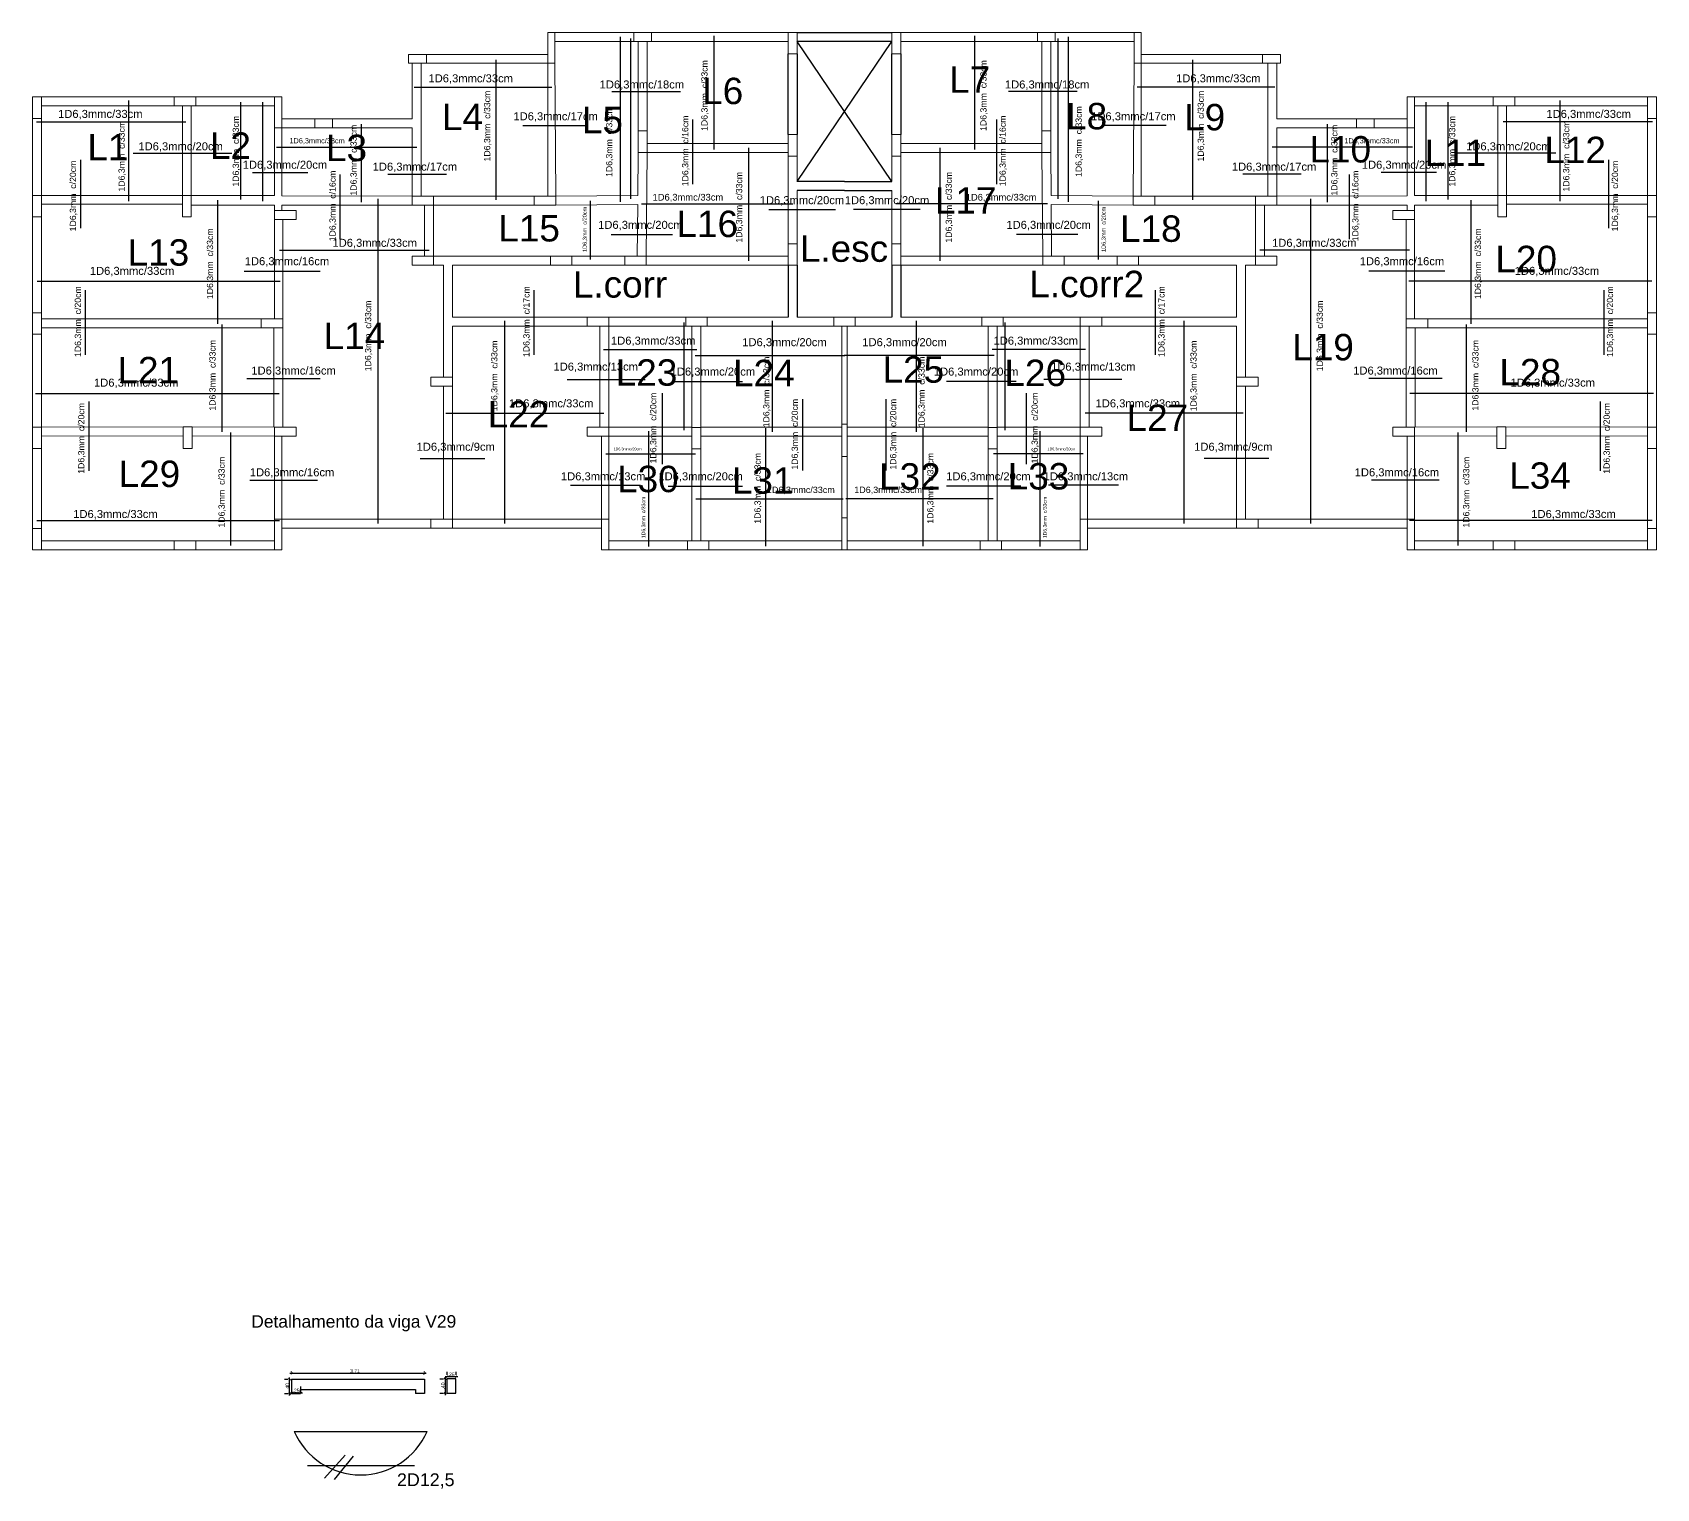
# Model space of a CAD drawing. Header units: millimetres. Extents: x 2878 to 6301, y 540 to 1980.
# Drawn here: x 2912.95 to 2958.3, y 539.61 to 580.27 of the extents above; entities that cross this region are included whole.
import ezdxf

# ---------------------------------------------------------------- set-up
doc = ezdxf.new("R2010")
doc.units = ezdxf.units.MM
doc.header["$LTSCALE"] = 4
for name, color, linetype, lineweight in [('ALVENARIA', 4, 'Continuous', 20), ('COTAS', 35, 'Continuous', 5), ('ESTRUTURA', 4, 'Continuous', 25), ('PILAR', 1, 'Continuous', 5), ('TEXTO', 5, 'Continuous', 20)]:
    doc.layers.add(name, color=color, linetype=linetype, lineweight=lineweight)
doc.layers.add('Ferro', color=20, linetype='Continuous')
doc.styles.get("Standard").update_dxf_attribs({"font": 'arial.ttf'})
doc.dimstyles.new('ISO-25', dxfattribs={"dimscale": 0, "dimtxt": 0.1, "dimasz": 0.05, "dimexe": 0.05, "dimexo": 0.2, "dimgap": 0.01, "dimtad": 1, "dimzin": 4, "dimdsep": 46, "dimtxsty": 'Standard', "dimblk": 'OBLIQUE', "dimcen": 0.1, "dimdle": 0.05, "dimclrt": 256, "dimadec": 0, "dimazin": 0, "dimtfac": 1, "dimtix": 1, "dimtofl": 0, "dimtmove": 0, "dimatfit": 3, "dimfxl": 1, "dimtfillclr": 256, "dimarcsym": 0})

# ---------------------------------------------------------------- blocks, each defined once
blk = doc.blocks.new('PILAR')
at = {"layer": 'PILAR', "ltscale": 0.01}
blk.add_lwpolyline([(-0.15, 0), (0.1, 0), (0.1, -0.6), (-0.15, -0.6)], close=True, dxfattribs=at)
blk = doc.blocks.new('_Oblique')
at = {"color": 0, "linetype": 'ByBlock', "lineweight": -2}
blk.add_line((-0.5, -0.5), (0.5, 0.5), dxfattribs=at)
blk = doc.blocks.new('*D1011')
at = {"layer": 'COTAS', "color": 0, "lineweight": -2, "transparency": 16777216}
for p, q in [((2920.189, 542.858), (2920.189, 542.878)), ((2923.899, 542.858), (2923.899, 542.878)), ((2920.139, 542.828), (2923.949, 542.828))]:
    blk.add_line(p, q, dxfattribs=at)
at = {"layer": 'Defpoints', "color": 0, "transparency": 16777216}
for p in [(2920.189, 542.658), (2923.899, 542.828), (2923.899, 542.658)]:
    blk.add_point(p, dxfattribs=at)
at = {"layer": 'COTAS', "color": 0, "lineweight": -2, "transparency": 16777216, "xscale": 0.05, "yscale": 0.05, "zscale": 0.05, "rotation": 180}
blk.add_blockref('_Oblique', (2920.189, 542.828), dxfattribs=at)
at = {"layer": 'COTAS', "color": 0, "lineweight": -2, "transparency": 16777216, "xscale": 0.05, "yscale": 0.05, "zscale": 0.05}
blk.add_blockref('_Oblique', (2923.899, 542.828), dxfattribs=at)
at = {"layer": 'COTAS', "transparency": 16777216, "insert": (2921.957, 542.889), "char_height": 0.1, "attachment_point": 5}
blk.add_mtext('3.71', dxfattribs=at)
blk = doc.blocks.new('*D1012')
at = {"layer": 'COTAS', "color": 0, "lineweight": -2, "transparency": 16777216}
for p, q in [((2919.989, 542.658), (2920.079, 542.658)), ((2920.129, 542.208), (2920.129, 542.708)), ((2919.989, 542.258), (2920.079, 542.258))]:
    blk.add_line(p, q, dxfattribs=at)
at = {"layer": 'Defpoints', "color": 0, "transparency": 16777216}
for p in [(2920.129, 542.658), (2920.189, 542.658), (2920.189, 542.258)]:
    blk.add_point(p, dxfattribs=at)
at = {"layer": 'COTAS', "color": 0, "lineweight": -2, "transparency": 16777216, "xscale": 0.05, "yscale": 0.05, "zscale": 0.05}
for p, rotation in [((2920.129, 542.658), 90), ((2920.129, 542.258), 270)]:
    blk.add_blockref('_Oblique', p, dxfattribs=dict(at, rotation=rotation))
at = {"layer": 'COTAS', "transparency": 16777216, "insert": (2920.068, 542.457), "char_height": 0.1, "attachment_point": 5, "rotation": 90}
blk.add_mtext('.40', dxfattribs=at)
blk = doc.blocks.new('*D1013')
at = {"layer": 'COTAS', "color": 0, "lineweight": -2, "transparency": 16777216}
for p, q in [((2920.189, 542.458), (2920.189, 542.333)), ((2920.439, 542.458), (2920.439, 542.333)), ((2920.139, 542.283), (2920.489, 542.283))]:
    blk.add_line(p, q, dxfattribs=at)
at = {"layer": 'Defpoints', "color": 0, "transparency": 16777216}
for p in [(2920.189, 542.258), (2920.439, 542.283), (2920.439, 542.258)]:
    blk.add_point(p, dxfattribs=at)
at = {"layer": 'COTAS', "color": 0, "lineweight": -2, "transparency": 16777216, "xscale": 0.05, "yscale": 0.05, "zscale": 0.05, "rotation": 180}
blk.add_blockref('_Oblique', (2920.189, 542.283), dxfattribs=at)
at = {"layer": 'COTAS', "color": 0, "lineweight": -2, "transparency": 16777216, "xscale": 0.05, "yscale": 0.05, "zscale": 0.05}
blk.add_blockref('_Oblique', (2920.439, 542.283), dxfattribs=at)
at = {"layer": 'COTAS', "transparency": 16777216, "insert": (2920.312, 542.344), "char_height": 0.1, "attachment_point": 5}
blk.add_mtext('.25', dxfattribs=at)
blk = doc.blocks.new('*D1015')
at = {"layer": 'COTAS', "color": 0, "lineweight": -2, "transparency": 16777216}
for p, q in [((2924.477, 542.734), (2924.827, 542.734)), ((2924.527, 542.869), (2924.527, 542.784)), ((2924.777, 542.869), (2924.777, 542.784))]:
    blk.add_line(p, q, dxfattribs=at)
at = {"layer": 'Defpoints', "color": 0, "transparency": 16777216}
for p in [(2924.527, 542.669), (2924.777, 542.734), (2924.777, 542.669)]:
    blk.add_point(p, dxfattribs=at)
at = {"layer": 'COTAS', "color": 0, "lineweight": -2, "transparency": 16777216, "xscale": 0.05, "yscale": 0.05, "zscale": 0.05, "rotation": 180}
blk.add_blockref('_Oblique', (2924.527, 542.734), dxfattribs=at)
at = {"layer": 'COTAS', "color": 0, "lineweight": -2, "transparency": 16777216, "xscale": 0.05, "yscale": 0.05, "zscale": 0.05}
blk.add_blockref('_Oblique', (2924.777, 542.734), dxfattribs=at)
at = {"layer": 'COTAS', "transparency": 16777216, "insert": (2924.643, 542.795), "char_height": 0.1, "attachment_point": 5}
blk.add_mtext('.25', dxfattribs=at)
blk = doc.blocks.new('*D1016')
at = {"layer": 'COTAS', "color": 0, "lineweight": -2, "transparency": 16777216}
for p, q in [((2924.327, 542.669), (2924.425, 542.669)), ((2924.475, 542.719), (2924.475, 542.219)), ((2924.327, 542.269), (2924.425, 542.269))]:
    blk.add_line(p, q, dxfattribs=at)
at = {"layer": 'Defpoints', "color": 0, "transparency": 16777216}
for p in [(2924.527, 542.669), (2924.475, 542.269), (2924.527, 542.269)]:
    blk.add_point(p, dxfattribs=at)
at = {"layer": 'COTAS', "color": 0, "lineweight": -2, "transparency": 16777216, "xscale": 0.05, "yscale": 0.05, "zscale": 0.05}
for p, rotation in [((2924.475, 542.669), 90), ((2924.475, 542.269), 270)]:
    blk.add_blockref('_Oblique', p, dxfattribs=dict(at, rotation=rotation))
at = {"layer": 'COTAS', "transparency": 16777216, "insert": (2924.414, 542.473), "char_height": 0.1, "attachment_point": 5, "rotation": 90}
blk.add_mtext('.40', dxfattribs=at)

msp = doc.modelspace()

# ---------------------------------------------------------------- linework, layer by layer
at = {"layer": 'ALVENARIA'}
for p, q in [((2929.741, 580.271), (2927.542, 580.271)), ((2930.042, 580.271), (2929.742, 580.271)), ((2930.042, 580.271), (2930.042, 580.271)), ((2934.052, 580.271), (2930.241, 580.271)), ((2937.203, 580.271), (2941.014, 580.271)), ((2941.213, 580.271), (2941.213, 580.271)), ((2941.213, 580.271), (2941.513, 580.271)), ((2941.514, 580.271), (2943.713, 580.271)), ((2923.952, 579.661), (2927.342, 579.661)), ((2929.741, 580.021), (2927.542, 580.021)), ((2929.942, 580.021), (2929.742, 580.021)), ((2929.867, 577.521), (2929.867, 580.021)), ((2930.117, 577.521), (2930.117, 580.021)), ((2930.241, 580.021), (2934.052, 580.021)), ((2941.014, 580.021), (2937.203, 580.021)), ((2941.138, 577.521), (2941.138, 580.021)), ((2941.313, 580.021), (2941.513, 580.021)), ((2941.388, 577.521), (2941.388, 580.021)), ((2941.514, 580.021), (2943.713, 580.021)), ((2947.303, 579.661), (2943.913, 579.661)), ((2923.553, 577.862), (2923.553, 579.411)), ((2923.803, 575.701), (2923.803, 579.411)), ((2923.952, 579.411), (2927.342, 579.411)), ((2927.342, 579.411), (2927.342, 575.701)), ((2927.564, 575.701), (2927.542, 579.411)), ((2943.691, 575.701), (2943.713, 579.411)), ((2943.913, 579.411), (2943.913, 575.701)), ((2947.303, 579.411), (2943.913, 579.411)), ((2947.453, 575.701), (2947.453, 579.411)), ((2947.703, 577.862), (2947.703, 579.411)), ((2913.202, 578.472), (2916.912, 578.472)), ((2917.212, 578.472), (2917.212, 578.472)), ((2917.512, 578.472), (2919.712, 578.472)), ((2919.912, 578.472), (2919.912, 577.762)), ((2951.344, 578.472), (2951.344, 577.762)), ((2953.744, 578.472), (2951.544, 578.472)), ((2954.044, 578.472), (2954.044, 578.472)), ((2958.054, 578.472), (2954.344, 578.472)), ((2912.952, 577.872), (2912.952, 575.722)), ((2916.912, 578.222), (2913.202, 578.222)), ((2913.202, 577.872), (2913.202, 575.722)), ((2917.137, 575.722), (2917.137, 578.222)), ((2917.312, 578.222), (2917.512, 578.222)), ((2917.387, 575.722), (2917.387, 578.222)), ((2917.512, 578.222), (2919.712, 578.222)), ((2920.837, 577.862), (2919.912, 577.862)), ((2921.332, 577.862), (2920.837, 577.862)), ((2921.332, 577.862), (2923.553, 577.862)), ((2949.924, 577.862), (2947.703, 577.862)), ((2949.924, 577.862), (2950.419, 577.862)), ((2950.419, 577.862), (2951.344, 577.862)), ((2953.744, 578.222), (2951.544, 578.222)), ((2953.944, 578.222), (2953.744, 578.222)), ((2953.869, 575.722), (2953.869, 578.222)), ((2954.119, 575.722), (2954.119, 578.222)), ((2954.344, 578.222), (2958.054, 578.222)), ((2958.054, 577.872), (2958.054, 575.722)), ((2958.304, 577.872), (2958.304, 575.722)), ((2919.712, 577.612), (2919.712, 575.714)), ((2919.912, 577.612), (2920.837, 577.612)), ((2919.912, 577.612), (2919.912, 575.713)), ((2921.012, 577.612), (2920.837, 577.612)), ((2921.332, 577.612), (2921.112, 577.612)), ((2921.332, 577.612), (2923.553, 577.612)), ((2923.553, 575.701), (2923.553, 577.612)), ((2947.703, 575.701), (2947.703, 577.612)), ((2949.924, 577.612), (2947.703, 577.612)), ((2949.924, 577.612), (2950.144, 577.612)), ((2950.244, 577.612), (2950.419, 577.612)), ((2951.344, 577.612), (2950.419, 577.612)), ((2951.344, 577.612), (2951.344, 575.713)), ((2951.544, 577.612), (2951.544, 575.714)), ((2929.867, 576.923), (2929.857, 575.719)), ((2930.117, 576.921), (2930.092, 574.02)), ((2930.117, 577.171), (2934.053, 577.171)), ((2930.117, 576.921), (2934.053, 576.921)), ((2941.138, 577.171), (2937.202, 577.171)), ((2941.138, 576.921), (2937.202, 576.921)), ((2941.138, 576.921), (2941.163, 574.02)), ((2941.388, 576.923), (2941.399, 575.719)), ((2934.053, 576.821), (2934.053, 574.37)), ((2934.303, 576.821), (2934.303, 576.111)), ((2936.952, 576.821), (2936.952, 576.111)), ((2937.202, 576.821), (2937.203, 574.37)), ((2917.137, 575.722), (2913.202, 575.722)), ((2919.712, 575.714), (2917.387, 575.722)), ((2923.553, 575.701), (2919.912, 575.713)), ((2923.553, 575.551), (2923.553, 575.551)), ((2926.964, 575.701), (2924.152, 575.701)), ((2927.562, 575.701), (2929.857, 575.719)), ((2934.303, 575.861), (2934.303, 574.37)), ((2936.952, 575.861), (2936.953, 574.37)), ((2943.693, 575.701), (2941.399, 575.719)), ((2944.291, 575.701), (2947.104, 575.701)), ((2947.703, 575.701), (2951.344, 575.713)), ((2947.703, 575.551), (2947.703, 575.551)), ((2951.544, 575.714), (2953.869, 575.722)), ((2954.119, 575.722), (2958.054, 575.722)), ((2912.952, 575.122), (2912.951, 572.446)), ((2913.202, 575.122), (2913.201, 572.446)), ((2917.137, 575.472), (2913.202, 575.472)), ((2919.712, 575.451), (2917.387, 575.451)), ((2919.712, 575.451), (2919.712, 575.297)), ((2923.552, 575.451), (2919.912, 575.451)), ((2919.912, 575.451), (2919.912, 575.297)), ((2923.902, 574.027), (2923.902, 575.451)), ((2924.152, 574.027), (2924.152, 575.451)), ((2926.964, 575.451), (2924.152, 575.451)), ((2927.564, 575.451), (2929.855, 575.469)), ((2929.855, 575.469), (2929.842, 574.022)), ((2941.401, 575.469), (2941.413, 574.022)), ((2943.691, 575.451), (2941.401, 575.469)), ((2944.291, 575.451), (2947.104, 575.451)), ((2947.104, 574.027), (2947.104, 575.451)), ((2947.354, 574.027), (2947.354, 575.451)), ((2947.704, 575.451), (2951.344, 575.451)), ((2951.344, 575.451), (2951.344, 575.297)), ((2951.544, 575.451), (2953.869, 575.451)), ((2951.544, 575.451), (2951.544, 575.297)), ((2954.119, 575.472), (2958.054, 575.472)), ((2958.054, 575.122), (2958.054, 572.446)), ((2958.304, 575.122), (2958.304, 572.446)), ((2919.712, 575.047), (2919.712, 572.271)), ((2919.94, 572.271), (2919.94, 575.047)), ((2951.316, 572.271), (2951.316, 575.047)), ((2951.544, 575.047), (2951.544, 572.271)), ((2924.152, 574.027), (2927.414, 574.027)), ((2924.428, 573.776), (2924.152, 573.777)), ((2924.428, 570.641), (2924.428, 573.776)), ((2927.414, 573.77), (2924.678, 573.776)), ((2924.678, 572.322), (2924.678, 573.776)), ((2928.014, 574.02), (2929.492, 574.02)), ((2928.014, 573.77), (2929.492, 573.77)), ((2930.092, 574.02), (2934.053, 574.02)), ((2930.092, 573.77), (2934.053, 573.77)), ((2941.163, 574.02), (2937.203, 574.02)), ((2941.163, 573.77), (2937.203, 573.77)), ((2943.241, 574.02), (2941.763, 574.02)), ((2943.241, 573.77), (2941.763, 573.77)), ((2947.104, 574.027), (2943.841, 574.027)), ((2943.841, 573.77), (2946.578, 573.776)), ((2946.578, 572.322), (2946.578, 573.776)), ((2946.828, 573.776), (2947.104, 573.777)), ((2946.828, 570.641), (2946.828, 573.776)), ((2919.34, 572.271), (2913.201, 572.271)), ((2919.34, 572.021), (2913.201, 572.021)), ((2919.69, 572.021), (2919.69, 569.246)), ((2919.94, 572.021), (2919.94, 569.246)), ((2928.443, 572.322), (2924.678, 572.322)), ((2924.678, 570.641), (2924.678, 572.072)), ((2928.443, 572.072), (2924.678, 572.072)), ((2928.793, 572.072), (2928.793, 569.246)), ((2931.193, 572.322), (2929.043, 572.322)), ((2929.043, 572.072), (2931.193, 572.072)), ((2929.043, 572.072), (2929.043, 569.246)), ((2931.368, 569.246), (2931.368, 572.072)), ((2931.618, 569.246), (2931.618, 572.072)), ((2931.793, 572.322), (2934.053, 572.322)), ((2931.793, 572.072), (2935.328, 572.071)), ((2934.303, 572.322), (2935.328, 572.322)), ((2935.553, 569.33), (2935.553, 572.071)), ((2935.703, 569.33), (2935.703, 572.071)), ((2936.953, 572.322), (2935.928, 572.322)), ((2939.463, 572.072), (2935.928, 572.071)), ((2939.463, 572.322), (2937.203, 572.322)), ((2939.638, 569.246), (2939.638, 572.072)), ((2939.888, 569.246), (2939.888, 572.072)), ((2940.063, 572.322), (2942.212, 572.322)), ((2942.212, 572.072), (2940.063, 572.072)), ((2942.212, 572.072), (2942.213, 569.246)), ((2942.462, 572.072), (2942.463, 569.246)), ((2942.812, 572.322), (2946.578, 572.322)), ((2942.812, 572.072), (2946.578, 572.072)), ((2946.578, 570.641), (2946.578, 572.072)), ((2951.316, 572.021), (2951.316, 569.246)), ((2951.566, 572.021), (2951.566, 569.246)), ((2951.916, 572.271), (2958.054, 572.271)), ((2951.916, 572.021), (2958.054, 572.021)), ((2912.952, 569.252), (2912.951, 571.846)), ((2913.202, 569.252), (2913.201, 571.846)), ((2958.054, 569.252), (2958.054, 571.846)), ((2958.304, 569.252), (2958.304, 571.846)), ((2924.428, 566.681), (2924.428, 570.391)), ((2924.678, 566.681), (2924.678, 570.391)), ((2946.578, 566.681), (2946.578, 570.391)), ((2946.828, 566.681), (2946.828, 570.391)), ((2917.159, 569.255), (2913.202, 569.252)), ((2919.712, 569.246), (2917.409, 569.255)), ((2929.043, 569.246), (2931.368, 569.246)), ((2931.618, 569.246), (2935.553, 569.246)), ((2939.638, 569.246), (2935.703, 569.246)), ((2942.213, 569.246), (2939.888, 569.246)), ((2951.544, 569.246), (2953.846, 569.255)), ((2954.096, 569.255), (2958.054, 569.252)), ((2917.159, 569.005), (2913.202, 569.002)), ((2919.711, 568.996), (2917.408, 569.005)), ((2919.712, 568.996), (2919.711, 566.681)), ((2919.911, 566.681), (2919.911, 568.996)), ((2928.843, 566.681), (2928.843, 568.986)), ((2929.043, 566.681), (2929.043, 568.996)), ((2929.043, 568.996), (2931.368, 568.996)), ((2931.618, 568.996), (2935.553, 568.996)), ((2939.638, 568.996), (2935.703, 568.996)), ((2942.213, 568.996), (2939.888, 568.996)), ((2942.213, 566.681), (2942.213, 568.996)), ((2942.413, 566.681), (2942.413, 568.986)), ((2951.344, 566.681), (2951.344, 568.996)), ((2951.544, 568.996), (2951.544, 566.681)), ((2951.545, 568.996), (2953.847, 569.005)), ((2954.096, 569.005), (2958.054, 569.002)), ((2912.952, 566.42), (2912.952, 568.652)), ((2913.202, 566.42), (2913.202, 568.652)), ((2931.368, 568.641), (2931.368, 566.071)), ((2931.618, 568.641), (2931.618, 566.071)), ((2935.553, 566.72), (2935.553, 568.43)), ((2935.703, 566.72), (2935.703, 568.43)), ((2939.638, 568.641), (2939.638, 566.071)), ((2939.888, 568.641), (2939.888, 566.071)), ((2958.054, 566.42), (2958.054, 568.652)), ((2958.304, 566.42), (2958.304, 568.652)), ((2924.078, 566.681), (2919.911, 566.681)), ((2924.678, 566.681), (2928.843, 566.681)), ((2946.578, 566.681), (2942.413, 566.681)), ((2947.178, 566.681), (2951.344, 566.681)), ((2916.912, 566.071), (2913.198, 566.071)), ((2917.312, 566.071), (2917.512, 566.071)), ((2919.711, 566.071), (2917.512, 566.071)), ((2919.911, 565.821), (2919.912, 566.431)), ((2924.078, 566.431), (2919.912, 566.431)), ((2924.678, 566.431), (2928.843, 566.431)), ((2928.843, 565.821), (2928.843, 566.431)), ((2931.243, 566.071), (2929.045, 566.071)), ((2931.443, 566.071), (2931.243, 566.071)), ((2931.841, 566.071), (2935.553, 566.071)), ((2939.414, 566.071), (2935.703, 566.071)), ((2939.813, 566.071), (2940.013, 566.071)), ((2940.013, 566.071), (2942.211, 566.071)), ((2942.413, 565.821), (2942.413, 566.431)), ((2946.578, 566.431), (2942.413, 566.431)), ((2947.178, 566.431), (2951.344, 566.431)), ((2951.344, 565.821), (2951.344, 566.431)), ((2951.544, 566.071), (2953.744, 566.071)), ((2953.944, 566.071), (2953.744, 566.071)), ((2954.344, 566.071), (2958.058, 566.071)), ((2916.912, 565.821), (2913.202, 565.82)), ((2917.212, 565.821), (2917.512, 565.821)), ((2919.711, 565.821), (2917.512, 565.821)), ((2931.243, 565.821), (2929.043, 565.821)), ((2931.543, 565.821), (2931.243, 565.821)), ((2931.368, 565.821), (2931.368, 565.821)), ((2931.368, 565.821), (2931.368, 565.821)), ((2931.841, 565.821), (2935.553, 565.821)), ((2939.414, 565.821), (2935.703, 565.821)), ((2939.713, 565.821), (2940.013, 565.821)), ((2939.888, 565.821), (2939.888, 565.821)), ((2939.888, 565.821), (2939.888, 565.821)), ((2940.013, 565.821), (2942.213, 565.821)), ((2951.544, 565.821), (2953.744, 565.821)), ((2954.044, 565.821), (2953.744, 565.821)), ((2954.344, 565.821), (2958.054, 565.82))]:
    msp.add_line(p, q, dxfattribs=at)
at = {"layer": 'ALVENARIA', "ltscale": 0.03}
for p, q in [((2934.052, 580.271), (2934.202, 580.271)), ((2937.203, 580.271), (2937.053, 580.271)), ((2913.201, 572.471), (2913.201, 572.571)), ((2958.054, 572.471), (2958.054, 572.571)), ((2924.303, 570.391), (2924.303, 570.391)), ((2946.953, 570.391), (2946.953, 570.391)), ((2913.202, 565.82), (2913.052, 565.82)), ((2958.054, 565.82), (2958.204, 565.82))]:
    msp.add_line(p, q, dxfattribs=at)
at = {"layer": 'ALVENARIA', "ltscale": 200}
for p, q in [((2913.202, 578.472), (2913.202, 578.472)), ((2958.054, 578.472), (2958.054, 578.472))]:
    msp.add_line(p, q, dxfattribs=at)
at = {"layer": 'ESTRUTURA'}
for p, q in [((2934.302, 580.271), (2936.953, 580.271)), ((2934.054, 577.421), (2934.053, 579.671)), ((2936.953, 580.021), (2934.302, 580.021)), ((2936.952, 576.111), (2934.302, 580.021)), ((2934.303, 576.111), (2936.953, 580.021)), ((2934.303, 579.671), (2934.304, 577.421)), ((2936.953, 577.421), (2936.952, 579.671)), ((2937.202, 579.671), (2937.203, 577.421)), ((2935.628, 576.111), (2934.303, 576.111)), ((2935.629, 576.111), (2936.953, 576.111)), ((2935.628, 575.861), (2934.303, 575.861)), ((2935.629, 575.861), (2936.953, 575.861)), ((2934.053, 573.77), (2934.053, 572.322)), ((2934.303, 573.77), (2934.303, 572.322)), ((2936.953, 573.77), (2936.953, 572.322)), ((2937.203, 573.77), (2937.203, 572.322)), ((2920.189, 542.658), (2923.899, 542.658)), ((2920.189, 542.658), (2920.189, 542.258)), ((2923.899, 542.658), (2923.899, 542.258)), ((2924.527, 542.669), (2924.527, 542.269)), ((2924.777, 542.669), (2924.527, 542.669)), ((2924.777, 542.269), (2924.777, 542.669)), ((2920.189, 542.258), (2920.439, 542.258)), ((2920.439, 542.258), (2920.439, 542.372)), ((2920.439, 542.372), (2923.65, 542.372)), ((2923.65, 542.372), (2923.649, 542.258)), ((2923.899, 542.258), (2923.649, 542.258)), ((2924.527, 542.269), (2924.777, 542.269)), ((2920.261, 541.202), (2923.971, 541.202))]:
    msp.add_line(p, q, dxfattribs=at)
msp.add_arc((2922.116, 542.014), 2.025, 203.6306, 336.3694, dxfattribs=at)
at = {"layer": 'Ferro'}
for p, q in [((2929.375, 575.54), (2929.375, 580.148)), ((2929.665, 575.623), (2929.665, 580.107)), ((2931.988, 577.003), (2931.988, 580.174)), ((2939.267, 577.003), (2939.267, 580.174)), ((2941.591, 575.623), (2941.591, 580.107)), ((2941.881, 575.54), (2941.881, 580.148)), ((2925.901, 575.593), (2925.901, 579.507)), ((2945.354, 575.593), (2945.354, 579.507)), ((2923.609, 578.748), (2927.456, 578.748)), ((2947.646, 578.748), (2943.8, 578.748)), ((2915.644, 575.565), (2915.644, 578.368)), ((2918.772, 575.604), (2918.772, 578.322)), ((2919.383, 575.564), (2919.383, 578.322)), ((2929.129, 578.623), (2931.044, 578.623)), ((2942.127, 578.623), (2940.211, 578.623)), ((2951.872, 575.564), (2951.872, 578.322)), ((2952.484, 575.604), (2952.484, 578.322)), ((2955.611, 575.565), (2955.611, 578.368)), ((2931.384, 577.845), (2931.384, 576.039)), ((2939.872, 577.845), (2939.872, 576.039)), ((2913.066, 577.779), (2917.231, 577.779)), ((2922.141, 575.537), (2922.141, 577.712)), ((2926.641, 577.675), (2928.424, 577.675)), ((2944.614, 577.675), (2942.832, 577.675)), ((2949.114, 575.537), (2949.114, 577.712)), ((2958.189, 577.779), (2954.025, 577.779)), ((2915.763, 576.903), (2918.516, 576.903)), ((2919.768, 577.067), (2923.681, 577.067)), ((2932.953, 573.894), (2932.953, 577.053)), ((2938.302, 573.894), (2938.302, 577.053)), ((2951.487, 577.067), (2947.575, 577.067)), ((2955.493, 576.903), (2952.739, 576.903)), ((2914.289, 576.715), (2914.289, 574.803)), ((2956.967, 576.715), (2956.967, 574.803)), ((2919.095, 576.36), (2920.644, 576.36)), ((2921.534, 576.307), (2921.534, 574.502)), ((2922.876, 576.31), (2924.509, 576.31)), ((2948.379, 576.31), (2946.747, 576.31)), ((2949.722, 576.307), (2949.722, 574.502)), ((2952.161, 576.36), (2950.612, 576.36)), ((2918.13, 572.139), (2918.13, 575.588)), ((2922.602, 566.562), (2922.602, 575.628)), ((2928.53, 573.928), (2928.53, 575.572)), ((2942.725, 573.928), (2942.725, 575.572)), ((2948.654, 566.562), (2948.654, 575.628)), ((2953.126, 572.139), (2953.126, 575.588)), ((2929.962, 575.487), (2934.181, 575.487)), ((2933.515, 575.326), (2935.381, 575.326)), ((2937.74, 575.326), (2935.875, 575.326)), ((2941.294, 575.487), (2937.075, 575.487)), ((2929.114, 574.631), (2930.82, 574.631)), ((2942.141, 574.631), (2940.435, 574.631)), ((2919.853, 574.193), (2924.027, 574.193)), ((2951.402, 574.193), (2947.228, 574.193)), ((2913.084, 573.328), (2919.87, 573.328)), ((2918.861, 573.608), (2920.987, 573.608)), ((2952.395, 573.608), (2950.269, 573.608)), ((2958.171, 573.328), (2951.385, 573.328)), ((2914.422, 573.077), (2914.422, 571.271)), ((2926.948, 573.076), (2926.948, 571.271)), ((2944.308, 573.076), (2944.308, 571.271)), ((2956.834, 573.077), (2956.834, 571.271)), ((2918.253, 569.122), (2918.253, 572.113)), ((2926.142, 566.556), (2926.142, 572.214)), ((2931.146, 569.162), (2931.146, 572.171)), ((2933.617, 569.12), (2933.617, 572.223)), ((2937.638, 569.12), (2937.638, 572.223)), ((2940.11, 569.162), (2940.11, 572.171)), ((2945.114, 566.556), (2945.114, 572.214)), ((2953.002, 569.122), (2953.002, 572.113)), ((2928.894, 571.422), (2931.506, 571.422)), ((2931.453, 571.246), (2935.633, 571.246)), ((2939.803, 571.246), (2935.622, 571.246)), ((2942.362, 571.422), (2939.749, 571.422)), ((2918.94, 570.607), (2920.987, 570.607)), ((2927.881, 570.583), (2930.061, 570.583)), ((2943.374, 570.583), (2941.195, 570.583)), ((2952.315, 570.607), (2950.269, 570.607)), ((2913.037, 570.192), (2919.837, 570.192)), ((2930.548, 568.211), (2930.548, 570.202)), ((2930.834, 570.526), (2932.778, 570.526)), ((2940.422, 570.526), (2938.478, 570.526)), ((2940.707, 568.211), (2940.707, 570.202)), ((2958.219, 570.192), (2951.419, 570.192)), ((2914.528, 569.97), (2914.528, 568.032)), ((2924.498, 569.642), (2928.906, 569.642)), ((2934.465, 568.043), (2934.465, 570.033)), ((2936.791, 568.043), (2936.791, 570.033)), ((2946.758, 569.642), (2942.35, 569.642)), ((2956.727, 569.97), (2956.727, 568.032)), ((2933.427, 565.925), (2933.427, 569.224)), ((2937.828, 565.925), (2937.828, 569.224)), ((2918.492, 565.944), (2918.492, 569.098)), ((2930.165, 565.92), (2930.165, 569.141)), ((2941.091, 565.92), (2941.091, 569.141)), ((2952.764, 565.944), (2952.764, 569.098)), ((2923.778, 568.377), (2925.585, 568.377)), ((2928.961, 568.505), (2931.464, 568.505)), ((2942.294, 568.505), (2939.792, 568.505)), ((2947.478, 568.377), (2945.67, 568.377)), ((2919.02, 567.766), (2920.907, 567.766)), ((2927.973, 567.627), (2929.93, 567.627)), ((2930.701, 567.6), (2932.778, 567.6)), ((2940.555, 567.6), (2938.478, 567.6)), ((2943.282, 567.627), (2941.326, 567.627)), ((2952.236, 567.766), (2950.348, 567.766)), ((2931.477, 567.249), (2935.593, 567.249)), ((2939.779, 567.249), (2935.663, 567.249)), ((2913.076, 566.638), (2919.848, 566.638)), ((2958.18, 566.638), (2951.407, 566.638)), ((2920.631, 540.253), (2923.622, 540.253)), ((2921.106, 539.901), (2921.686, 540.543)), ((2921.387, 539.857), (2921.915, 540.508))]:
    msp.add_line(p, q, dxfattribs=at)
at = {"layer": 'PILAR', "color": 1, "ltscale": 0.01}
for points in [[(2927.342, 580.271), (2927.542, 580.271), (2927.542, 579.411), (2927.342, 579.411)], [(2930.241, 580.021), (2930.241, 580.271), (2929.741, 580.271), (2929.741, 580.021)], [(2941.014, 580.021), (2941.014, 580.271), (2941.514, 580.271), (2941.514, 580.021)], [(2943.913, 580.271), (2943.713, 580.271), (2943.713, 579.411), (2943.913, 579.411)], [(2923.952, 579.411), (2923.952, 579.661), (2923.452, 579.661), (2923.452, 579.411)], [(2947.303, 579.411), (2947.303, 579.661), (2947.803, 579.661), (2947.803, 579.411)], [(2919.712, 578.472), (2919.912, 578.472), (2919.912, 577.612), (2919.712, 577.612)], [(2951.544, 578.472), (2951.344, 578.472), (2951.344, 577.612), (2951.544, 577.612)], [(2935.553, 568.43), (2935.703, 568.43), (2935.703, 569.33), (2935.553, 569.33)], [(2919.711, 566.681), (2919.911, 566.681), (2919.911, 565.821), (2919.711, 565.821)], [(2928.843, 566.681), (2929.043, 566.681), (2929.043, 565.821), (2928.843, 565.821)], [(2935.553, 565.82), (2935.703, 565.82), (2935.703, 566.72), (2935.553, 566.72)], [(2942.413, 566.681), (2942.213, 566.681), (2942.213, 565.821), (2942.413, 565.821)], [(2951.544, 566.681), (2951.344, 566.681), (2951.344, 565.821), (2951.544, 565.821)]]:
    msp.add_lwpolyline(points, close=True, dxfattribs=at)
at = {"layer": 'PILAR', "ltscale": 0.01}
for points in [[(2921.332, 577.612), (2921.332, 577.862), (2920.837, 577.862), (2920.837, 577.612)], [(2949.924, 577.612), (2949.924, 577.862), (2950.419, 577.862), (2950.419, 577.612)], [(2928.443, 569.246), (2928.443, 568.996), (2929.043, 568.996), (2929.043, 569.246)], [(2942.813, 569.246), (2942.813, 568.996), (2942.213, 568.996), (2942.213, 569.246)]]:
    msp.add_lwpolyline(points, close=True, dxfattribs=at)

# ---------------------------------------------------------------- block references
at = {"layer": 'COTAS', "xscale": -1}
for p, rotation in [((2934.202, 579.671), 180), ((2913.102, 577.872), 180), ((2916.912, 578.322), 90), ((2937.102, 576.821), 180), ((2941.288, 576.921), 180), ((2923.552, 575.551), 90), ((2926.964, 575.551), 90), ((2954.019, 575.122), 180), ((2958.204, 575.122), 180), ((2920.312, 575.197), 270.0000000000001), ((2937.103, 573.77), 180), ((2923.552, 573.877), 90), ((2927.414, 573.87), 90), ((2929.492, 573.87), 90), ((2958.204, 571.846), 180), ((2928.443, 572.172), 90), ((2931.193, 572.172), 90), ((2935.328, 572.171), 90), ((2951.916, 572.171), 270.0000000000001), ((2946.578, 570.491), 90), ((2931.518, 568.641), 180), ((2950.944, 569.096), 90.00000000000007), ((2953.996, 568.655), 180), ((2958.204, 568.652), 180), ((2946.578, 566.531), 90), ((2913.102, 565.82), 180), ((2931.841, 565.971), 270), ((2954.344, 565.971), 270)]:
    msp.add_blockref('PILAR', p, dxfattribs=dict(at, rotation=rotation))
at = {"layer": 'COTAS'}
for p, rotation in [((2937.053, 579.671), 180), ((2954.344, 578.322), 270), ((2958.154, 577.872), 180), ((2929.967, 576.921), 180), ((2934.153, 576.821), 180), ((2913.052, 575.122), 180), ((2917.237, 575.122), 180), ((2944.291, 575.551), 270), ((2947.704, 575.551), 270), ((2950.944, 575.197), 89.99999999999997), ((2934.153, 573.77), 180), ((2941.763, 573.87), 270), ((2943.841, 573.87), 270), ((2947.704, 573.877), 270), ((2913.051, 571.846), 180), ((2919.34, 572.171), 89.99999999999997), ((2940.063, 572.172), 270), ((2942.812, 572.172), 270), ((2924.678, 570.491), 270), ((2913.052, 568.652), 180), ((2917.259, 568.655), 180), ((2920.312, 569.096), 269.9999999999999), ((2939.738, 568.641), 180), ((2924.678, 566.531), 270), ((2916.912, 565.971), 90), ((2939.414, 565.971), 90.00000000000001), ((2958.154, 565.82), 180)]:
    msp.add_blockref('PILAR', p, dxfattribs=dict(at, rotation=rotation))

# ---------------------------------------------------------------- texts
at = {"layer": 'COTAS', "char_height": 0.7375, "attachment_point": 1}
for s, insert in [('L7', (2938.55, 579.325)), ('L6', (2931.654, 579.008)), ('L4', (2924.385, 578.282)), ('L8', (2941.817, 578.304)), ('L9', (2945.113, 578.276)), ('L5', (2928.294, 578.195)), ('L1', (2914.486, 577.44)), ('L2', (2917.906, 577.48)), ('L3', (2921.149, 577.417)), ('L10', (2948.614, 577.378)), ('L12', (2955.173, 577.36)), ('L11', (2951.827, 577.281)), ('L17', (2938.152, 575.951)), ('L15', (2925.961, 575.172)), ('L16', (2930.936, 575.295)), ('L18', (2943.323, 575.162)), ('L13', (2915.609, 574.496)), ('L.esc', (2934.382, 574.604)), ('L20', (2953.806, 574.315)), ('L.corr', (2928.043, 573.605)), ('L.corr2', (2940.79, 573.616)), ('L14', (2921.082, 572.166)), ('L19', (2948.133, 571.852)), ('L21', (2915.325, 571.21)), ('L23', (2929.24, 571.144)), ('L24', (2932.516, 571.131)), ('L25', (2936.691, 571.228)), ('L26', (2940.093, 571.134)), ('L28', (2953.918, 571.155)), ('L22', (2925.666, 569.978)), ('L27', (2943.504, 569.881)), ('L29', (2915.358, 568.315)), ('L34', (2954.191, 568.266)), ('L30', (2929.279, 568.171)), ('L31', (2932.484, 568.129)), ('L32', (2936.594, 568.242)), ('L33', (2940.187, 568.246))]:
    msp.add_mtext_dynamic_manual_height_columns(s, width=2.5, gutter_width=12.5, heights=[1.872], dxfattribs=dict(at, insert=insert))
at = {"layer": 'TEXTO', "rotation": 90}
for s, insert, char_height, attachment_point in [('1D6,3mm  c/33cm', (2931.629, 577.522), 0.17435, 1), ('1D6,3mm  c/33cm', (2939.626, 577.522), 0.17435, 7), ('1D6,3mm  c/33cm', (2925.561, 576.669), 0.17435, 1), ('1D6,3mm  c/33cm', (2945.695, 576.669), 0.17435, 7), ('1D6,3mm  c/33cm', (2918.541, 575.965), 0.17435, 1), ('1D6,3mm  c/33cm', (2928.969, 576.236), 0.17435, 1), ('1D6,3mm  c/16cm', (2931.093, 575.976), 0.17435, 1), ('1D6,3mm  c/16cm', (2940.163, 575.976), 0.17435, 7), ('1D6,3mm  c/33cm', (2942.286, 576.236), 0.17435, 7), ('1D6,3mm  c/33cm', (2952.715, 575.965), 0.17435, 7), ('1D6,3mm  c/33cm', (2915.354, 575.829), 0.17435, 1), ('1D6,3mm  c/33cm', (2921.83, 575.717), 0.17435, 1), ('1D6,3mm  c/33cm', (2949.426, 575.717), 0.17435, 7), ('1D6,3mm  c/33cm', (2955.902, 575.829), 0.17435, 7), ('1D6,3mm  c/20cm', (2913.994, 574.717), 0.17435, 1), ('1D6,3mm  c/20cm', (2957.262, 574.717), 0.17435, 7), ('1D6,3mm  c/16cm', (2921.243, 574.439), 0.17435, 1), ('1D6,3mm  c/33cm', (2932.597, 574.401), 0.17435, 1), ('1D6,3mm  c/33cm', (2938.658, 574.401), 0.17435, 7), ('1D6,3mm  c/16cm', (2950.013, 574.439), 0.17435, 7), ('1D6,3mm  c/20cm', (2928.317, 574.141), 0.11152, 1), ('1D6,3mm  c/20cm', (2942.939, 574.141), 0.11152, 7), ('1D6,3mm  c/33cm', (2917.821, 572.824), 0.17435, 1), ('1D6,3mm  c/33cm', (2953.435, 572.824), 0.17435, 7), ('1D6,3mm  c/20cm', (2914.131, 571.208), 0.17435, 1), ('1D6,3mm  c/17cm', (2926.657, 571.208), 0.17435, 1), ('1D6,3mm  c/17cm', (2944.598, 571.208), 0.17435, 7), ('1D6,3mm  c/20cm', (2957.124, 571.208), 0.17435, 7), ('1D6,3mm  c/33cm', (2922.236, 570.809), 0.17435, 1), ('1D6,3mm  c/33cm', (2949.019, 570.809), 0.17435, 7), ('1D6,3mm  c/33cm', (2917.89, 569.709), 0.17435, 1), ('1D6,3mm  c/33cm', (2925.761, 569.693), 0.17435, 1), ('1D6,3mm  c/33cm', (2945.494, 569.693), 0.17435, 7), ('1D6,3mm  c/33cm', (2953.365, 569.709), 0.17435, 7), ('1D6,3mm  c/33cm', (2933.357, 569.244), 0.17435, 1), ('1D6,3mm  c/33cm', (2937.899, 569.244), 0.17435, 7), ('1D6,3mm  c/20cm', (2930.198, 568.237), 0.17435, 1), ('1D6,3mm  c/20cm', (2941.058, 568.237), 0.17435, 7), ('1D6,3mm  c/20cm', (2914.226, 567.947), 0.17435, 1), ('1D6,3mm  c/20cm', (2934.151, 568.063), 0.17435, 1), ('1D6,3mm  c/20cm', (2937.105, 568.063), 0.17435, 7), ('1D6,3mm  c/20cm', (2957.03, 567.947), 0.17435, 7), ('1D6,3mm  c/33cm', (2918.146, 566.445), 0.17435, 1), ('1D6,3mm  c/33cm', (2933.112, 566.553), 0.17435, 1), ('1D6,3mm  c/33cm', (2938.144, 566.553), 0.17435, 7), ('1D6,3mm  c/33cm', (2953.109, 566.445), 0.17435, 7), ('1D6,3mm  c/33cm', (2929.961, 566.148), 0.10216, 1), ('1D6,3mm  c/33cm', (2941.294, 566.148), 0.10216, 7)]:
    msp.add_mtext_dynamic_manual_height_columns(s, width=2.17979, gutter_width=1.786, heights=[0], dxfattribs=dict(at, insert=insert, char_height=char_height, attachment_point=attachment_point))
at = {"layer": 'TEXTO'}
for s, width, insert, char_height, attachment_point in [('1D6,3mmc/33cm', 2.66528, (2924.01, 579.103), 0.2235, 1), ('1D6,3mmc/18cm', 2.66528, (2928.79, 578.931), 0.2235, 1), ('1D6,3mmc/18cm', 2.66528, (2942.466, 578.931), 0.2235, 3), ('1D6,3mmc/33cm', 2.66528, (2947.246, 579.103), 0.2235, 3), ('1D6,3mmc/33cm', 2.66528, (2913.666, 578.109), 0.2235, 1), ('1D6,3mmc/17cm', 2.66528, (2926.381, 578.043), 0.2235, 1), ('1D6,3mmc/17cm', 2.66528, (2944.875, 578.043), 0.2235, 3), ('1D6,3mmc/33cm', 2.66528, (2957.589, 578.109), 0.2235, 3), ('1D6,3mmc/20cm', 2.66528, (2915.909, 577.204), 0.2235, 1), ('1D6,3mmc/33cm', 2.66528, (2920.128, 577.321), 0.14608, 1), ('1D6,3mmc/33cm', 2.66528, (2951.128, 577.321), 0.14608, 3), ('1D6,3mmc/20cm', 2.66528, (2955.346, 577.204), 0.2235, 3), ('1D6,3mmc/20cm', 2.66528, (2918.822, 576.69), 0.2235, 1), ('1D6,3mmc/17cm', 2.66528, (2922.451, 576.636), 0.2235, 1), ('1D6,3mmc/17cm', 2.66528, (2948.804, 576.636), 0.2235, 3), ('1D6,3mmc/20cm', 2.66528, (2952.434, 576.69), 0.2235, 3), ('1D6,3mmc/33cm', 2.66528, (2930.268, 575.764), 0.18696, 1), ('1D6,3mmc/20cm', 2.66528, (2933.26, 575.7), 0.2235, 1), ('1D6,3mmc/20cm', 2.66528, (2937.995, 575.7), 0.2235, 3), ('1D6,3mmc/33cm', 2.66528, (2940.988, 575.764), 0.18696, 3), ('1D6,3mmc/20cm', 2.66528, (2928.748, 575.011), 0.2235, 1), ('1D6,3mmc/20cm', 2.66528, (2942.508, 575.011), 0.2235, 3), ('1D6,3mmc/33cm', 2.66528, (2921.329, 574.509), 0.2235, 1), ('1D6,3mmc/33cm', 2.66528, (2949.927, 574.509), 0.2235, 3), ('1D6,3mmc/33cm', 2.66528, (2914.553, 573.726), 0.2235, 1), ('1D6,3mmc/16cm', 2.66528, (2918.879, 573.995), 0.2235, 1), ('1D6,3mmc/16cm', 2.66528, (2952.376, 573.995), 0.2235, 3), ('1D6,3mmc/33cm', 2.66528, (2956.703, 573.726), 0.2235, 3), ('1D6,3mmc/33cm', 2.66528, (2929.106, 571.777), 0.2235, 1), ('1D6,3mmc/20cm', 2.66528, (2932.772, 571.734), 0.2235, 1), ('1D6,3mmc/20cm', 2.66528, (2938.484, 571.734), 0.2235, 3), ('1D6,3mmc/33cm', 2.66528, (2942.149, 571.777), 0.2235, 3), ('1D6,3mmc/13cm', 2.66528, (2927.501, 571.051), 0.2235, 1), ('1D6,3mmc/13cm', 2.66528, (2943.755, 571.051), 0.2235, 3), ('1D6,3mmc/33cm', 2.66528, (2914.669, 570.604), 0.2235, 1), ('1D6,3mmc/16cm', 2.66528, (2919.063, 570.941), 0.2235, 1), ('1D6,3mmc/20cm', 2.66528, (2930.773, 570.913), 0.2235, 1), ('1D6,3mmc/20cm', 2.66528, (2940.482, 570.913), 0.2235, 3), ('1D6,3mmc/16cm', 2.66528, (2952.193, 570.941), 0.2235, 3), ('1D6,3mmc/33cm', 2.66528, (2956.586, 570.604), 0.2235, 3), ('1D6,3mmc/33cm', 2.66528, (2926.257, 570.026), 0.2235, 1), ('1D6,3mmc/33cm', 2.66528, (2944.998, 570.026), 0.2235, 3), ('1D6,3mmc/9cm', 2.66528, (2923.678, 568.814), 0.2235, 1), ('1D6,3mmc/9cm', 2.66528, (2947.578, 568.814), 0.2235, 3), ('1D6,3mmc/20cm', 2.66528, (2929.181, 568.678), 0.07362, 1), ('1D6,3mmc/20cm', 2.66528, (2942.075, 568.678), 0.07362, 3), ('1D6,3mmc/16cm', 2.66528, (2919.021, 568.1), 0.2235, 1), ('1D6,3mmc/13cm', 2.66528, (2927.708, 567.988), 0.2235, 1), ('1D6,3mmc/20cm', 2.66528, (2930.429, 567.988), 0.2235, 1), ('1D6,3mmc/20cm', 2.66528, (2940.827, 567.988), 0.2235, 3), ('1D6,3mmc/13cm', 2.66528, (2943.548, 567.988), 0.2235, 3), ('1D6,3mmc/16cm', 2.66528, (2952.234, 568.1), 0.2235, 3), ('1D6,3mmc/33cm', 2.66528, (2933.462, 567.588), 0.17942, 1), ('1D6,3mmc/33cm', 2.66528, (2937.794, 567.588), 0.17942, 3), ('1D6,3mmc/33cm', 2.66528, (2914.089, 566.935), 0.2235, 1), ('1D6,3mmc/33cm', 2.66528, (2957.166, 566.935), 0.2235, 3), ('Detalhamento da viga V29', 40.70431, (2919.061, 544.449), 0.34773, 1), ('2D12,5', 3.2721, (2923.13, 540.032), 0.3572, 1)]:
    msp.add_mtext_dynamic_manual_height_columns(s, width=width, gutter_width=1.786, heights=[0], dxfattribs=dict(at, insert=insert, char_height=char_height, attachment_point=attachment_point))

# ---------------------------------------------------------------- dimensions: what is measured, and where the dimension line sits
at = {"layer": 'COTAS'}
for base, p1, p2, picture, middle in [((2923.899, 542.828), (2920.189, 542.658), (2923.899, 542.658), '*D1011', (2921.957, 542.828)), ((2920.439, 542.283), (2920.189, 542.258), (2920.439, 542.258), '*D1013', (2920.312, 542.283)), ((2924.777, 542.734), (2924.527, 542.669), (2924.777, 542.669), '*D1015', (2924.643, 542.734))]:
    dim = msp.add_linear_dim(base=base, p1=p1, p2=p2, dimstyle='ISO-25', override={"dimscale": 1}, dxfattribs=at)
    dim.commit()
    dim.dimension.update_dxf_attribs({"geometry": picture, "text_midpoint": middle, "dimtype": 160})
for base, p1, p2, picture, middle in [((2920.129, 542.658), (2920.189, 542.258), (2920.189, 542.658), '*D1012', (2920.129, 542.457)), ((2924.475, 542.269), (2924.527, 542.669), (2924.527, 542.269), '*D1016', (2924.475, 542.473))]:
    dim = msp.add_linear_dim(base=base, p1=p1, p2=p2, angle=90, dimstyle='ISO-25', override={"dimscale": 1}, dxfattribs=at)
    dim.commit()
    dim.dimension.update_dxf_attribs({"geometry": picture, "text_midpoint": middle, "dimtype": 160})

doc.saveas('drawing.dxf')
